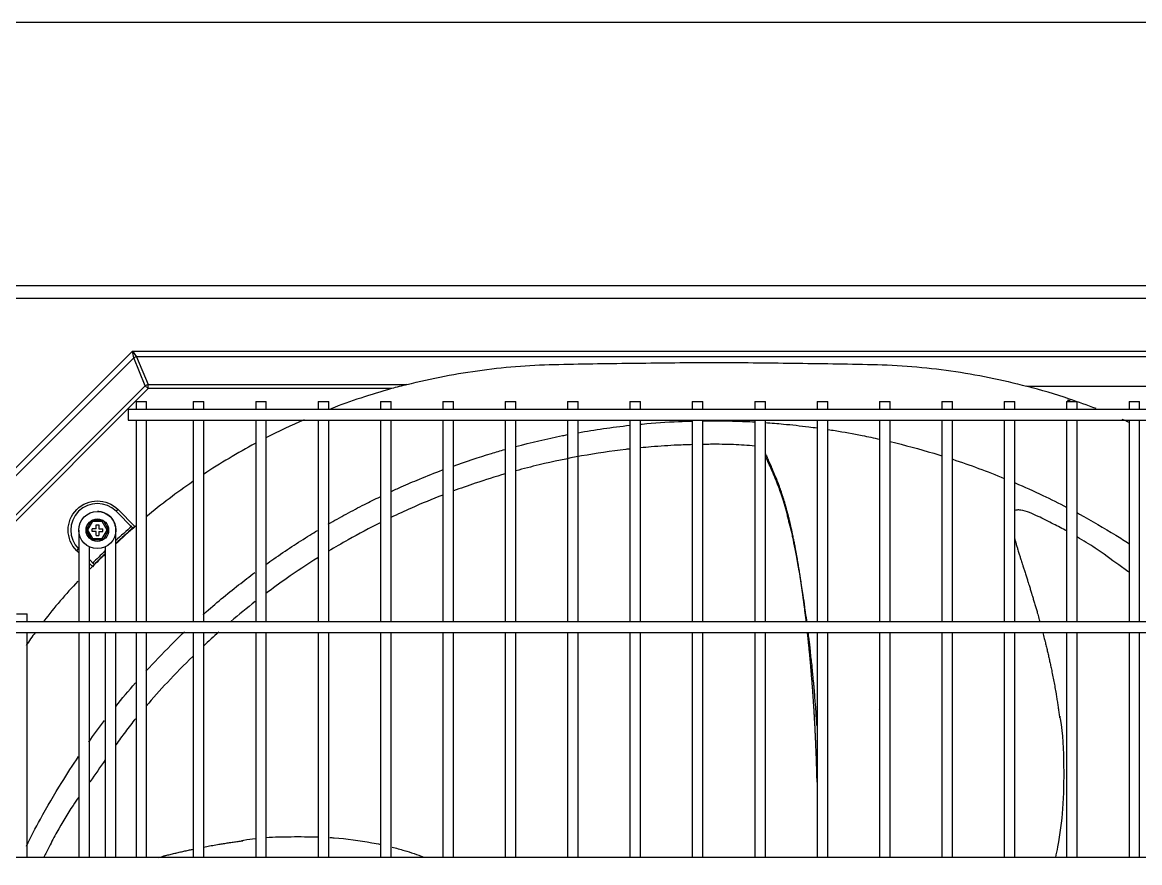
# Model space of a CAD drawing. Header units: millimetres. Extents: x 0 to 504600, y 0 to 118800.
# Drawn here: x 437067.7 to 437488.5, y 47881.7 to 48198.4 of the extents above; entities that cross this region are included whole.
import ezdxf

# ---------------------------------------------------------------- set-up
doc = ezdxf.new("R2010")
doc.units = ezdxf.units.MM
doc.header["$LTSCALE"] = 200
doc.layers.add('LG-AIRCON', color=240, linetype='Continuous')

# ---------------------------------------------------------------- blocks, each defined once
blk = doc.blocks.new('NEWUXB+UXA 1')
at = {"layer": 'LG-AIRCON', "color": 0}
for p, q in [((-580.93, 761.88), (580.46, 761.88)), ((580.46, 756.88), (-580.93, 756.88)), ((-606.73, 656.37), (-526.02, 737.09)), ((-526.02, 737.09), (525.55, 737.09)), ((-525.6, 734.51), (-526.02, 737.09)), ((-526.02, 737.09), (-524.5, 734.97)), ((-525.6, 734.51), (-604.16, 655.95)), ((-521.26, 724.04), (-525.6, 734.51)), ((-524.5, 734.97), (-520.16, 724.49)), ((524.03, 734.97), (-524.5, 734.97)), ((-593.68, 651.61), (-521.26, 724.04)), ((-520.16, 722.94), (-521.26, 724.04)), ((-520.16, 724.49), (-422.69, 724.49)), ((-520.16, 722.94), (-520.16, 724.49)), ((-520.16, 722.94), (-592.58, 650.51)), ((-428.54, 722.94), (-520.16, 722.94)), ((-189.2, 723.85), (-105.49, 723.85)), ((-524.72, 718.05), (-524.72, 715.05)), ((-524.72, 718.05), (-520.72, 718.05)), ((-520.72, 715.05), (-520.72, 718.05)), ((-503.16, 718.05), (-503.16, 715.05)), ((-503.16, 718.05), (-499.16, 718.05)), ((-499.16, 715.05), (-499.16, 718.05)), ((-479.66, 718.05), (-479.66, 715.05)), ((-479.66, 718.05), (-475.66, 718.05)), ((-475.66, 715.05), (-475.66, 718.05)), ((-456.16, 718.05), (-456.16, 715.05)), ((-456.16, 718.05), (-452.16, 718.05)), ((-452.16, 715.05), (-452.16, 718.05)), ((-432.67, 718.05), (-432.67, 715.05)), ((-432.67, 718.05), (-428.67, 718.05)), ((-428.67, 715.05), (-428.67, 718.05)), ((-409.17, 718.05), (-409.17, 715.05)), ((-409.17, 718.05), (-405.17, 718.05)), ((-405.17, 715.05), (-405.17, 718.05)), ((-385.67, 718.05), (-385.67, 715.05)), ((-385.67, 718.05), (-381.67, 718.05)), ((-381.67, 715.05), (-381.67, 718.05)), ((-362.18, 718.05), (-362.18, 715.05)), ((-362.18, 718.05), (-358.18, 718.05)), ((-358.18, 715.05), (-358.18, 718.05)), ((-338.68, 718.05), (-338.68, 715.05)), ((-338.68, 718.05), (-334.68, 718.05)), ((-334.68, 715.05), (-334.68, 718.05)), ((-315.19, 718.05), (-315.19, 715.05)), ((-315.19, 718.05), (-311.19, 718.05)), ((-311.19, 715.05), (-311.19, 718.05)), ((-291.69, 718.05), (-291.69, 715.05)), ((-291.69, 718.05), (-287.69, 718.05)), ((-287.69, 715.05), (-287.69, 718.05)), ((-268.19, 718.05), (-268.19, 715.05)), ((-268.19, 718.05), (-264.19, 718.05)), ((-264.19, 715.05), (-264.19, 718.05)), ((-244.7, 718.05), (-244.7, 715.05)), ((-244.7, 718.05), (-240.7, 718.05)), ((-240.7, 715.05), (-240.7, 718.05)), ((-221.2, 718.05), (-221.2, 715.05)), ((-221.2, 718.05), (-217.2, 718.05)), ((-217.2, 715.05), (-217.2, 718.05)), ((-197.7, 718.05), (-197.7, 715.05)), ((-197.7, 718.05), (-193.7, 718.05)), ((-193.7, 715.05), (-193.7, 718.05)), ((-174.21, 718.05), (-174.21, 715.05)), ((-174.21, 718.05), (-170.21, 718.05)), ((-170.21, 715.05), (-170.21, 718.05)), ((-150.71, 718.05), (-150.71, 715.05)), ((-150.71, 718.05), (-146.71, 718.05)), ((-146.71, 715.05), (-146.71, 718.05)), ((526.82, 715.05), (-527.72, 715.05)), ((-527.72, 715.05), (-527.72, 713.05)), ((-527.72, 713.05), (-527.72, 711.05)), ((-527.72, 711.05), (526.82, 711.05)), ((-524.72, 711.05), (-524.72, 635.06)), ((-520.72, 635.06), (-520.72, 711.05)), ((-503.16, 711.05), (-503.16, 635.06)), ((-499.16, 635.06), (-499.16, 711.05)), ((-479.66, 711.05), (-479.66, 635.06)), ((-475.66, 635.06), (-475.66, 711.05)), ((-456.16, 711.05), (-456.16, 635.06)), ((-452.16, 635.06), (-452.16, 711.05)), ((-432.67, 711.05), (-432.67, 635.06)), ((-428.67, 635.06), (-428.67, 711.05)), ((-409.17, 711.05), (-409.17, 635.06)), ((-405.17, 635.06), (-405.17, 711.05)), ((-385.67, 711.05), (-385.67, 635.06)), ((-381.67, 635.06), (-381.67, 711.05)), ((-362.18, 711.05), (-362.18, 635.06)), ((-358.18, 635.06), (-358.18, 711.05)), ((-338.68, 711.05), (-338.68, 635.06)), ((-334.68, 635.06), (-334.68, 711.05)), ((-315.19, 711.05), (-315.19, 635.06)), ((-311.19, 635.06), (-311.19, 711.05)), ((-291.69, 711.05), (-291.69, 635.06)), ((-287.69, 635.06), (-287.69, 711.05)), ((-268.19, 711.05), (-268.19, 635.06)), ((-264.19, 635.06), (-264.19, 711.05)), ((-244.7, 711.05), (-244.7, 635.06)), ((-240.7, 635.06), (-240.7, 711.05)), ((-221.2, 711.05), (-221.2, 635.06)), ((-217.2, 635.06), (-217.2, 711.05)), ((-197.7, 711.05), (-197.7, 635.06)), ((-193.7, 635.06), (-193.7, 711.05)), ((-174.21, 711.05), (-174.21, 635.06)), ((-170.21, 635.06), (-170.21, 711.05)), ((-150.71, 711.05), (-150.71, 635.06)), ((-146.71, 635.06), (-146.71, 711.05)), ((-531.51, 677.42), (-532.22, 676.71)), ((-525.9, 670.39), (-532.22, 676.71)), ((-531.51, 677.42), (-525.14, 671.05)), ((-546.29, 669.62), (-546.29, 655.72)), ((-543.54, 669.64), (-541.41, 673.32)), ((-541.41, 665.96), (-543.54, 669.64)), ((-543.54, 669.64), (-542.96, 669.64)), ((-541.13, 672.82), (-542.96, 669.64)), ((-542.96, 669.64), (-541.13, 666.46)), ((-541.41, 673.32), (-537.16, 673.32)), ((-541.41, 673.32), (-541.13, 672.82)), ((-539.79, 670.14), (-541.29, 670.14)), ((-541.29, 669.14), (-541.29, 670.14)), ((-539.79, 669.14), (-541.29, 669.14)), ((-537.45, 672.82), (-541.13, 672.82)), ((-539.79, 671.64), (-538.79, 671.64)), ((-539.79, 670.14), (-539.79, 671.64)), ((-539.79, 667.65), (-539.79, 669.14)), ((-538.79, 671.64), (-538.79, 670.14)), ((-538.79, 670.14), (-537.29, 670.14)), ((-538.79, 669.14), (-538.79, 667.65)), ((-538.79, 669.14), (-537.29, 669.14)), ((-537.45, 672.82), (-537.16, 673.32)), ((-535.62, 669.64), (-537.45, 672.82)), ((-537.45, 666.46), (-535.62, 669.64)), ((-537.29, 669.14), (-537.29, 670.14)), ((-537.16, 673.32), (-535.04, 669.64)), ((-535.04, 669.64), (-537.16, 665.96)), ((-535.62, 669.64), (-535.04, 669.64)), ((-532.29, 655.72), (-532.29, 669.48)), ((-541.41, 665.96), (-541.13, 666.46)), ((-537.16, 665.96), (-541.41, 665.96)), ((-541.13, 666.46), (-537.45, 666.46)), ((-539.79, 667.65), (-538.79, 667.65)), ((-537.45, 666.46), (-537.16, 665.96)), ((-547.07, 661.87), (-546.36, 662.57)), ((-546.29, 661.09), (-547.07, 661.87)), ((-546.36, 662.57), (-546.29, 662.5)), ((-542.29, 655.72), (-542.29, 663.32)), ((-536.29, 663.32), (-536.29, 655.72)), ((-542.29, 658.5), (-540.44, 656.65)), ((-541.14, 655.94), (-542.29, 657.09)), ((-536.29, 657.94), (-536.29, 643.31)), ((-532.29, 643.31), (-532.29, 657.94)), ((-546.29, 655.72), (-546.29, 652.89)), ((-546.29, 652.89), (-546.29, 649.23)), ((-546.29, 652.89), (-546.29, 652.89)), ((-542.29, 652.89), (-542.29, 655.72)), ((-542.29, 649.23), (-542.29, 652.89)), ((-542.29, 652.89), (-542.29, 652.89)), ((-542.29, 652.89), (-542.29, 652.89)), ((-546.29, 649.23), (-546.29, 646.4)), ((-542.29, 646.4), (-542.29, 649.23)), ((-546.29, 646.4), (-546.29, 635.06)), ((-542.29, 635.06), (-542.29, 646.4)), ((-536.29, 646.4), (-536.29, 635.06)), ((-532.29, 635.06), (-532.29, 646.4)), ((-569.78, 638.06), (-565.79, 638.06)), ((-565.79, 635.06), (-565.79, 638.06)), ((591.81, 635.06), (-592.71, 635.06)), ((-499.16, 635.13), (-499.04, 635.07)), ((-592.71, 631.06), (591.81, 631.06)), ((-565.79, 546.28), (-565.79, 631.06)), ((-546.29, 631.06), (-546.29, 546.27)), ((-542.29, 546.27), (-542.29, 631.06)), ((-536.29, 631.06), (-536.29, 546.28)), ((-532.29, 546.28), (-532.29, 631.06)), ((-524.72, 631.06), (-524.72, 546.27)), ((-520.72, 546.27), (-520.72, 631.06)), ((-503.16, 631.06), (-503.16, 546.27)), ((-499.16, 546.27), (-499.16, 631.06)), ((-479.66, 631.06), (-479.66, 546.27)), ((-475.66, 546.27), (-475.66, 631.06)), ((-456.16, 631.06), (-456.16, 546.27)), ((-452.16, 546.27), (-452.16, 631.06)), ((-432.67, 631.06), (-432.67, 546.27)), ((-428.67, 546.27), (-428.67, 631.06)), ((-409.17, 631.06), (-409.17, 546.27)), ((-405.17, 546.27), (-405.17, 631.06)), ((-385.67, 631.06), (-385.67, 546.27)), ((-381.67, 546.27), (-381.67, 631.06)), ((-362.18, 631.06), (-362.18, 546.27)), ((-358.18, 546.27), (-358.18, 631.06)), ((-338.68, 631.06), (-338.68, 546.27)), ((-334.68, 546.27), (-334.68, 631.06)), ((-315.19, 631.06), (-315.19, 546.27)), ((-311.19, 546.27), (-311.19, 631.06)), ((-291.69, 631.06), (-291.69, 546.27)), ((-287.69, 546.27), (-287.69, 631.06)), ((-268.19, 631.06), (-268.19, 546.27)), ((-264.19, 546.27), (-264.19, 631.06)), ((-244.7, 631.06), (-244.7, 546.27)), ((-240.7, 546.27), (-240.7, 631.06)), ((-221.2, 631.06), (-221.2, 546.27)), ((-217.2, 546.27), (-217.2, 631.06)), ((-197.7, 631.06), (-197.7, 546.27)), ((-193.7, 546.27), (-193.7, 631.06)), ((-174.21, 631.06), (-174.21, 546.27)), ((-170.21, 546.27), (-170.21, 631.06)), ((-150.71, 631.06), (-150.71, 546.27)), ((-146.71, 546.27), (-146.71, 631.06)), ((-244.7, 601.95), (-244.82, 601.74)), ((591.81, 546.28), (-592.71, 546.28))]:
    blk.add_line(p, q, dxfattribs=at)
for radius in [7, 4.25, 4.25]:
    blk.add_circle((-539.29, 669.64), radius, dxfattribs=at)
at = {"layer": 'LG-AIRCON', "color": 0, "extrusion": (0, 0, -1)}
blk.add_arc((539.29, 669.64), 11, 315, 135, dxfattribs=at)
at = {"layer": 'LG-AIRCON', "color": 0}
blk.add_arc((-539.29, 669.64), 10, 45, 225, dxfattribs=at)
for centre in [(-524.5, 733.41), (-520.16, 722.94)]:
    blk.add_ellipse(centre, major_axis=(-2.03, -0.84), ratio=0.678598, start_param=4.438375, end_param=4.986403, dxfattribs=at)
for points, knots in [([(-422.69, 724.49), (-413.32, 726.87), (-403.87, 728.68), (-389.56, 730.59), (-384.77, 731.09), (-375.15, 731.8), (-370.31, 732), (-355.76, 732.32), (-346.05, 732.44), (-326.63, 732.69), (-316.91, 732.79), (-307.19, 732.85)], [0, 0, 0, 0, 0.25, 0.25, 0.375, 0.375, 0.5, 0.5, 0.75, 0.75, 1, 1, 1, 1]), ([(-307.19, 732.85), (-297.22, 732.78), (-287.24, 732.69), (-272.29, 732.49), (-267.31, 732.42), (-257.34, 732.26), (-252.35, 732.19), (-242.39, 731.94), (-237.4, 731.7), (-227.51, 730.89), (-222.62, 730.34), (-208.07, 728.26), (-198.55, 726.32), (-189.2, 723.85)], [0, 0, 0, 0, 0.25, 0.25, 0.375, 0.375, 0.5, 0.5, 0.625, 0.625, 0.75, 0.75, 1, 1, 1, 1]), ([(-358.22, 706.35), (-355.05, 706.91), (-348.56, 707.96), (-342.04, 708.78), (-338.7, 709.14)], [0, 0, 0, 0, 0.489245, 1, 1, 1, 1]), ([(-334.69, 709.55), (-334.49, 709.57), (-329.72, 710.02), (-323.22, 710.49), (-316.91, 710.67), (-315.19, 710.71)], [0, 0, 0, 0, 0.030504, 0.735974, 1, 1, 1, 1]), ([(-307.48, 710.84), (-304.65, 710.81), (-299.37, 710.77), (-294.1, 710.54), (-291.67, 710.41)], [0, 0, 0, 0, 0.537477, 1, 1, 1, 1]), ([(-287.67, 710.16), (-285.4, 710), (-279.94, 709.56), (-273.44, 708.85), (-269.2, 708.29), (-268.15, 708.15)], [0, 0, 0, 0, 0.346789, 0.837259, 1, 1, 1, 1]), ([(-264.14, 707.57), (-263.23, 707.43), (-258.91, 706.75), (-252.4, 705.58), (-246.82, 704.4), (-244.64, 703.91)], [0, 0, 0, 0, 0.138987, 0.661876, 1, 1, 1, 1]), ([(-381.76, 701.12), (-375.91, 702.68), (-369.39, 704.19), (-362.83, 705.49), (-362.2, 705.61)], [0, 0, 0, 0, 0.904429, 1, 1, 1, 1]), ([(-240.62, 702.99), (-235.13, 701.68), (-228.63, 699.93), (-222.2, 697.95), (-221.16, 697.63)], [0, 0, 0, 0, 0.838104, 1, 1, 1, 1]), ([(-405.29, 693.76), (-400.52, 695.48), (-394.01, 697.63), (-387.44, 699.55), (-385.74, 700.03)], [0, 0, 0, 0, 0.74118, 1, 1, 1, 1]), ([(-338.68, 700.22), (-339.22, 700.16), (-345.29, 699.46), (-356.68, 697.77), (-370.47, 694.89), (-378.74, 692.77), (-381.67, 691.96)], [0, 0, 0, 0, 0.037241, 0.424432, 0.796492, 1, 1, 1, 1]), ([(-315.2, 701.85), (-317.05, 701.8), (-322.23, 701.61), (-328.72, 701.19), (-333.36, 700.77), (-334.69, 700.64)], [0, 0, 0, 0, 0.282463, 0.794994, 1, 1, 1, 1]), ([(-291.7, 701.32), (-294.38, 701.57), (-299.95, 701.95), (-306.41, 701.98), (-310.23, 701.95), (-311.2, 701.93)], [0, 0, 0, 0, 0.406262, 0.849224, 1, 1, 1, 1]), ([(-272.01, 635.06), (-272.03, 635.25), (-272.23, 636.84), (-272.64, 638.87), (-272.91, 641.5), (-273.23, 644), (-273.7, 646.64), (-274.05, 648.87), (-274.3, 650.72), (-274.57, 652.4), (-275.04, 654.42), (-275.38, 656.54), (-275.67, 658.49), (-276.02, 660.48), (-276.64, 663.37), (-277.08, 665.7), (-277.84, 669.21), (-278.48, 671.25), (-278.99, 673.62), (-279.39, 675.42), (-279.86, 677.24), (-280.29, 678.71), (-280.57, 679.66), (-280.85, 680.57), (-281.26, 681.79), (-281.85, 683.6), (-283.06, 687), (-284.59, 690.75), (-286.15, 694.33), (-287.04, 696.11), (-287.51, 697.1), (-287.67, 697.5), (-287.7, 697.59)], [0, 0, 0, 0, 0.008371, 0.069424, 0.094367, 0.121283, 0.179384, 0.232883, 0.253705, 0.270958, 0.305551, 0.345961, 0.367488, 0.389621, 0.435291, 0.515912, 0.532189, 0.589294, 0.613481, 0.639638, 0.667776, 0.697453, 0.714276, 0.72148, 0.744733, 0.767084, 0.80554, 0.900316, 0.940461, 0.976172, 0.994503, 1, 1, 1, 1]), ([(-272.27, 635.06), (-272.3, 635.36), (-272.41, 636.27), (-272.55, 637.48), (-272.74, 638.99), (-272.91, 640.36), (-273.11, 641.88), (-273.29, 643.25), (-273.47, 644.6), (-273.67, 646.08), (-273.86, 647.39), (-274.07, 648.85), (-274.24, 650.01), (-274.46, 651.46), (-274.65, 652.75), (-274.88, 654.19), (-275.09, 655.48), (-275.3, 656.77), (-275.52, 658.07), (-275.75, 659.36), (-275.95, 660.49), (-276.17, 661.75), (-276.38, 662.86), (-276.64, 664.23), (-276.85, 665.32), (-277.12, 666.67), (-277.35, 667.75), (-277.6, 668.95), (-277.83, 670.01), (-278.1, 671.2), (-278.37, 672.39), (-278.62, 673.44), (-278.88, 674.49), (-279.15, 675.53), (-279.42, 676.56), (-279.69, 677.58), (-279.97, 678.58), (-280.25, 679.57), (-280.54, 680.52), (-280.84, 681.51), (-281.15, 682.47), (-281.42, 683.3), (-281.7, 684.12), (-282.03, 685.05), (-282.36, 685.97), (-282.65, 686.76), (-282.95, 687.54), (-283.24, 688.31), (-283.59, 689.17), (-283.89, 689.91), (-284.19, 690.63), (-284.44, 691.24), (-284.69, 691.85), (-284.98, 692.53), (-285.27, 693.19), (-285.55, 693.84), (-285.77, 694.36), (-286.01, 694.91), (-286.21, 695.37), (-286.45, 695.91), (-286.63, 696.32), (-286.83, 696.79), (-287.01, 697.21), (-287.17, 697.55), (-287.33, 697.93), (-287.4, 698.08), (-287.42, 698.13)], [0, 0, 0, 0, 0.011806, 0.035618, 0.047525, 0.071337, 0.089197, 0.107056, 0.124916, 0.142775, 0.166588, 0.178494, 0.202307, 0.214213, 0.238026, 0.255886, 0.273745, 0.291605, 0.309464, 0.327324, 0.345183, 0.357089, 0.380902, 0.392808, 0.416621, 0.428527, 0.45234, 0.464246, 0.482106, 0.499965, 0.517825, 0.535684, 0.547591, 0.56545, 0.58331, 0.595216, 0.613075, 0.630935, 0.642841, 0.660701, 0.67856, 0.690467, 0.702373, 0.720232, 0.738092, 0.749998, 0.761905, 0.779764, 0.79167, 0.80953, 0.821436, 0.833343, 0.845249, 0.857155, 0.875015, 0.886921, 0.898827, 0.910734, 0.92264, 0.934546, 0.946453, 0.958359, 0.970265, 0.982172, 0.994078, 1, 1, 1, 1]), ([(-428.81, 684.1), (-427.5, 684.71), (-423.9, 686.35), (-417.41, 689.13), (-412.19, 691.2), (-409.28, 692.29)], [0, 0, 0, 0, 0.204884, 0.559596, 1, 1, 1, 1]), ([(-385.67, 690.83), (-389.44, 689.74), (-395.94, 687.7), (-402.45, 685.39), (-405.18, 684.38)], [0, 0, 0, 0, 0.58019, 1, 1, 1, 1]), ([(-503.23, 687.98), (-503.27, 687.95), (-503.31, 687.93), (-509.38, 683.75), (-515.22, 679.34), (-520.85, 674.68)], [0, 0, 0, 0, 0.006395, 0.006395, 1, 1, 1, 1]), ([(-193.64, 687.44), (-190.13, 685.94), (-183.57, 682.97), (-177.14, 679.76), (-174.15, 678.2)], [0, 0, 0, 0, 0.53182, 1, 1, 1, 1]), ([(-452.32, 671.87), (-450.08, 673.17), (-445.56, 675.71), (-439.05, 679.15), (-434.77, 681.27), (-432.81, 682.21)], [0, 0, 0, 0, 0.352089, 0.704456, 1, 1, 1, 1]), ([(-409.18, 682.85), (-413.13, 681.32), (-419.64, 678.61), (-426.14, 675.61), (-428.7, 674.38)], [0, 0, 0, 0, 0.605591, 1, 1, 1, 1]), ([(-532.29, 669.65), (-532.29, 670.26), (-532.44, 671.39), (-533.2, 673.33), (-534.62, 675.05), (-536.5, 676.15), (-538.04, 676.57), (-538.91, 676.64), (-539.26, 676.63)], [0, 0, 0, 0, 0.164287, 0.313707, 0.566616, 0.76053, 0.902583, 1, 1, 1, 1]), ([(-174.2, 669.31), (-175.83, 670.2), (-179.38, 672.06), (-184, 674.38), (-188.13, 676.28), (-190.83, 677.17), (-192.76, 677.26), (-193.45, 677.1), (-193.71, 677)], [0, 0, 0, 0, 0.264162, 0.571071, 0.733206, 0.891725, 0.957075, 1, 1, 1, 1]), ([(-170.17, 676.09), (-169.92, 675.95), (-165.02, 673.3), (-158.47, 669.49), (-152.31, 665.6), (-150.62, 664.5)], [0, 0, 0, 0, 0.038243, 0.734735, 1, 1, 1, 1]), ([(-475.84, 656.67), (-474.82, 657.4), (-471.58, 659.69), (-466.08, 663.42), (-460.57, 666.93), (-457.31, 668.92), (-456.34, 669.5)], [0, 0, 0, 0, 0.160934, 0.509713, 0.854631, 1, 1, 1, 1]), ([(-432.71, 672.42), (-436.77, 670.39), (-443.3, 666.93), (-449.77, 663.15), (-452.23, 661.67)], [0, 0, 0, 0, 0.619127, 1, 1, 1, 1]), ([(-193.75, 666.29), (-193.7, 666.12), (-193.55, 665.56), (-193.31, 664.73), (-193, 663.67), (-192.71, 662.71), (-192.41, 661.74), (-192.11, 660.75), (-191.75, 659.6), (-191.38, 658.42), (-191.05, 657.38), (-190.71, 656.31), (-190.32, 655.09), (-189.92, 653.82), (-189.53, 652.59), (-189.12, 651.31), (-188.71, 650.01), (-188.3, 648.69), (-187.88, 647.35), (-187.47, 645.98), (-187.05, 644.61), (-186.63, 643.22), (-186.16, 641.66), (-185.7, 640.09), (-185.3, 638.68), (-184.84, 637.09), (-184.52, 635.94), (-184.3, 635.15), (-184.28, 635.07)], [0, 0, 0, 0, 0.021221, 0.066801, 0.097188, 0.142768, 0.173155, 0.203541, 0.249122, 0.294702, 0.325088, 0.355475, 0.401055, 0.446635, 0.477022, 0.522602, 0.568182, 0.598569, 0.644149, 0.689729, 0.720116, 0.765696, 0.811276, 0.856856, 0.902436, 0.932823, 0.993597, 1, 1, 1, 1]), ([(-150.67, 653.75), (-151.96, 654.65), (-156.23, 657.67), (-162.54, 662.38), (-167.89, 665.71), (-170.14, 667.02)], [0, 0, 0, 0, 0.202389, 0.669659, 1, 1, 1, 1]), ([(-456.24, 659.2), (-460.24, 656.69), (-466.8, 652.35), (-473.25, 647.67), (-475.78, 645.77)], [0, 0, 0, 0, 0.605389, 1, 1, 1, 1]), ([(-499.38, 637.83), (-499.27, 637.93), (-497.04, 639.91), (-492.65, 643.69), (-486.27, 648.86), (-482, 652.14), (-479.93, 653.68)], [0, 0, 0, 0, 0.017533, 0.356451, 0.69177, 1, 1, 1, 1]), ([(-268.19, 574.66), (-268.2, 574.84), (-268.21, 575.36), (-268.24, 576.56), (-268.28, 578.07), (-268.33, 579.73), (-268.37, 581.2), (-268.42, 582.68), (-268.48, 584.32), (-268.54, 585.79), (-268.6, 587.43), (-268.66, 588.91), (-268.74, 590.57), (-268.81, 592.08), (-268.88, 593.58), (-268.96, 595.24), (-269.04, 596.7), (-269.13, 598.32), (-269.21, 599.77), (-269.31, 601.39), (-269.41, 603), (-269.5, 604.45), (-269.61, 606.07), (-269.71, 607.54), (-269.83, 609.18), (-269.94, 610.65), (-270.05, 612.09), (-270.18, 613.68), (-270.3, 615.26), (-270.44, 616.83), (-270.57, 618.41), (-270.7, 619.82), (-270.84, 621.39), (-270.97, 622.81), (-271.13, 624.4), (-271.27, 625.83), (-271.41, 627.25), (-271.57, 628.8), (-271.71, 630.07), (-271.79, 630.87), (-271.81, 631.06)], [0, 0, 0, 0, 0.009218, 0.026414, 0.060805, 0.086598, 0.112391, 0.138185, 0.163978, 0.198369, 0.215565, 0.249956, 0.275749, 0.301542, 0.327336, 0.353129, 0.38752, 0.404715, 0.439106, 0.4649, 0.490693, 0.525084, 0.54228, 0.576671, 0.602464, 0.628257, 0.65405, 0.679844, 0.714235, 0.740028, 0.765821, 0.800212, 0.817408, 0.851799, 0.877592, 0.903386, 0.929179, 0.954972, 0.989363, 1, 1, 1, 1]), ([(-268.19, 595.81), (-268.25, 596.38), (-268.39, 597.85), (-268.51, 599.55), (-268.58, 601.3), (-268.66, 602.93), (-268.94, 605.03), (-269.08, 607.35), (-269.22, 609.53), (-269.44, 611.83), (-269.74, 614.22), (-269.93, 616.35), (-270.05, 618.15), (-270.21, 619.86), (-270.57, 622.03), (-270.75, 624.59), (-270.98, 626.86), (-271.26, 628.93), (-271.45, 630.25), (-271.56, 631.08)], [0, 0, 0, 0, 0.05251, 0.142079, 0.177348, 0.206327, 0.265132, 0.339751, 0.382815, 0.429016, 0.527009, 0.615313, 0.649401, 0.678603, 0.742262, 0.822382, 0.868126, 0.917465, 1, 1, 1, 1]), ([(-183.21, 631.06), (-183.2, 631.02), (-182.99, 630.26), (-182.7, 629.11), (-182.28, 627.43), (-181.9, 625.92), (-181.49, 624.19), (-181.09, 622.46), (-180.7, 620.73), (-180.32, 619), (-179.91, 617.08), (-179.56, 615.34), (-179.18, 613.41), (-178.89, 611.86), (-178.53, 609.91), (-178.23, 608.15), (-177.91, 606.18), (-177.63, 604.39), (-177.36, 602.57), (-177.11, 600.74), (-176.96, 599.53), (-176.88, 598.93)], [0, 0, 0, 0, 0.003613, 0.076073, 0.112302, 0.166647, 0.220991, 0.275335, 0.32968, 0.384024, 0.438368, 0.510827, 0.547057, 0.619516, 0.655746, 0.728205, 0.782549, 0.836893, 0.891238, 0.945582, 1, 1, 1, 1]), ([(-503.35, 622.06), (-506.59, 618.89), (-512.54, 612.78), (-518.32, 606.37), (-520.93, 603.32)], [0, 0, 0, 0, 0.536431, 1, 1, 1, 1]), ([(-524.89, 598.55), (-526.2, 596.93), (-528.73, 593.69), (-531.15, 590.36), (-532.33, 588.7)], [0, 0, 0, 0, 0.50822, 1, 1, 1, 1]), ([(-176.82, 599.45), (-176.76, 599.15), (-175.57, 593.02), (-175.21, 581.32), (-175.4, 565.19), (-176.9, 553.68), (-178.14, 547.6), (-178.44, 546.25)], [0, 0, 0, 0, 0.017033, 0.353101, 0.655124, 0.923021, 1, 1, 1, 1]), ([(-566.04, 550.57), (-564.35, 553.98), (-560.13, 562.07), (-553.57, 573.31), (-548.56, 581.03), (-546.38, 584.25)], [0, 0, 0, 0, 0.29252, 0.701104, 1, 1, 1, 1]), ([(-536.29, 583.06), (-538.18, 580.34), (-540.16, 577.48), (-542.2, 574.65), (-542.29, 574.53)], [0, 0, 0, 0, 0.95904, 1, 1, 1, 1]), ([(-546.32, 568.94), (-547.03, 567.94), (-549.98, 563.7), (-553.7, 557.48), (-557.19, 550.84), (-558.8, 547.65), (-559.46, 546.31)], [0, 0, 0, 0, 0.141815, 0.593329, 0.830923, 1, 1, 1, 1]), ([(-499.19, 550.19), (-498.47, 550.33), (-497.35, 550.54), (-495.46, 550.88), (-493.7, 551.19), (-491.73, 551.51), (-489.93, 551.79), (-488.12, 552.05), (-486.29, 552.3), (-485.08, 552.46), (-484.48, 552.54)], [0, 0, 0, 0, 0.150864, 0.231719, 0.393427, 0.514709, 0.635991, 0.757272, 0.878554, 1, 1, 1, 1]), ([(-485, 552.6), (-484.7, 552.66), (-482.95, 553), (-481.18, 553.26), (-479.71, 553.43)], [0, 0, 0, 0, 0.168799, 1, 1, 1, 1]), ([(-475.72, 553.79), (-472.58, 554), (-466.05, 554.13), (-459.53, 554.1), (-456.16, 553.99)], [0, 0, 0, 0, 0.483114, 1, 1, 1, 1]), ([(-451.74, 553.78), (-451.2, 553.75), (-445.9, 553.39), (-439.51, 552.55), (-433.72, 551.39), (-432.64, 551.17)], [0, 0, 0, 0, 0.083564, 0.830141, 1, 1, 1, 1]), ([(-516.32, 546.29), (-515.65, 546.46), (-514.6, 546.73), (-512.98, 547.14), (-511.46, 547.51), (-509.74, 547.93), (-508.01, 548.33), (-506.28, 548.72), (-504.67, 549.07), (-503.65, 549.29), (-503.2, 549.38)], [0, 0, 0, 0, 0.15983, 0.246701, 0.377006, 0.507312, 0.637617, 0.767923, 0.898228, 1, 1, 1, 1]), ([(-428.29, 550.15), (-426.76, 549.76), (-422.74, 548.66), (-418.79, 547.33), (-416.37, 546.41)], [0, 0, 0, 0, 0.381371, 1, 1, 1, 1])]:
    blk.add_open_spline(points, degree=3, knots=knots, dxfattribs=at)
for points in [[(-422.69, 724.49), (-424.61, 724.01), (-426.58, 723.49), (-428.54, 722.94)], [(-428.54, 722.94), (-436.3, 720.77), (-443.91, 718.25), (-451.38, 715.36)], [(-173.15, 719.03), (-178.44, 720.82), (-183.79, 722.42), (-189.2, 723.85)], [(-172.71, 718.24), (-173.1, 718.38), (-173.5, 718.51), (-173.89, 718.64)], [(-163.14, 715.42), (-166.45, 716.69), (-169.78, 717.89), (-173.15, 719.03)], [(-461.37, 711.25), (-466.27, 709.11), (-471.1, 706.81), (-475.87, 704.36)], [(-150.61, 710.2), (-151.49, 710.59), (-152.36, 710.98), (-153.24, 711.36)], [(-311.19, 710.79), (-309.95, 710.81), (-308.72, 710.82), (-307.48, 710.84)], [(-479.82, 702.28), (-486.48, 698.69), (-493, 694.8), (-499.3, 690.64)], [(-287.51, 698.34), (-287.57, 698.46), (-287.64, 698.58), (-287.7, 698.69)], [(-217.12, 696.33), (-210.56, 694.17), (-204.07, 691.77), (-197.69, 689.14)], [(-524.75, 671.26), (-527.36, 669.02), (-529.92, 666.72), (-532.45, 664.36)], [(-526.27, 671.13), (-528.35, 669.32), (-530.4, 667.47), (-532.43, 665.59)], [(-525.75, 670.53), (-527.97, 668.59), (-530.16, 666.61), (-532.32, 664.59)], [(-525.9, 670.39), (-528.07, 668.5), (-530.21, 666.56), (-532.32, 664.59)], [(-525.14, 671.05), (-525.39, 670.83), (-525.65, 670.61), (-525.9, 670.39)], [(-536.42, 661.79), (-538.01, 660.24), (-539.59, 658.67), (-541.15, 657.07)], [(-536.32, 660.77), (-537.75, 659.37), (-539.17, 657.95), (-540.58, 656.51)], [(-536.32, 660.77), (-537.7, 659.42), (-539.08, 658.05), (-540.44, 656.65)], [(-536.43, 660.55), (-538.02, 659), (-539.6, 657.42), (-541.15, 655.82)], [(-540.44, 656.65), (-540.67, 656.42), (-540.9, 656.18), (-541.14, 655.94)], [(-541.66, 655.4), (-541.91, 655.16), (-542.15, 654.91), (-542.4, 654.67)], [(-541.14, 655.94), (-541.31, 655.76), (-541.48, 655.58), (-541.66, 655.4)], [(-546.62, 650.35), (-551.19, 645.53), (-555.49, 640.51), (-559.51, 635.3)], [(-479.8, 642.7), (-482.91, 640.27), (-485.99, 637.76), (-489.04, 635.16)], [(-562.67, 631.07), (-563.85, 629.46), (-565, 627.82), (-566.13, 626.17)], [(-511.63, 626.28), (-509.93, 627.94), (-508.24, 629.61), (-506.52, 631.25)], [(-493.54, 631.23), (-495.49, 629.49), (-497.42, 627.72), (-499.34, 625.91)], [(-520.97, 616.46), (-517.91, 619.78), (-514.77, 623.03), (-511.63, 626.28)], [(-532.39, 603.16), (-529.97, 606.17), (-527.5, 609.13), (-524.96, 612.03)], [(-542.54, 589.76), (-540.58, 592.5), (-538.58, 595.2), (-536.54, 597.87)]]:
    blk.add_open_spline(points, degree=3, dxfattribs=at)

msp = doc.modelspace()

# ---------------------------------------------------------------- linework, layer by layer
at = {"layer": 'LG-AIRCON', "color": 8}
msp.add_lwpolyline([(436914.22, 48198.42), (439284.22, 48198.42), (439284.22, 47238.42), (436914.22, 47238.42)], close=True, dxfattribs=at)

# ---------------------------------------------------------------- block references
at = {"layer": 'LG-AIRCON', "color": 82}
msp.add_blockref('NEWUXB+UXA 1', (437635.24, 47337.41), dxfattribs=at)

doc.saveas('drawing.dxf')
